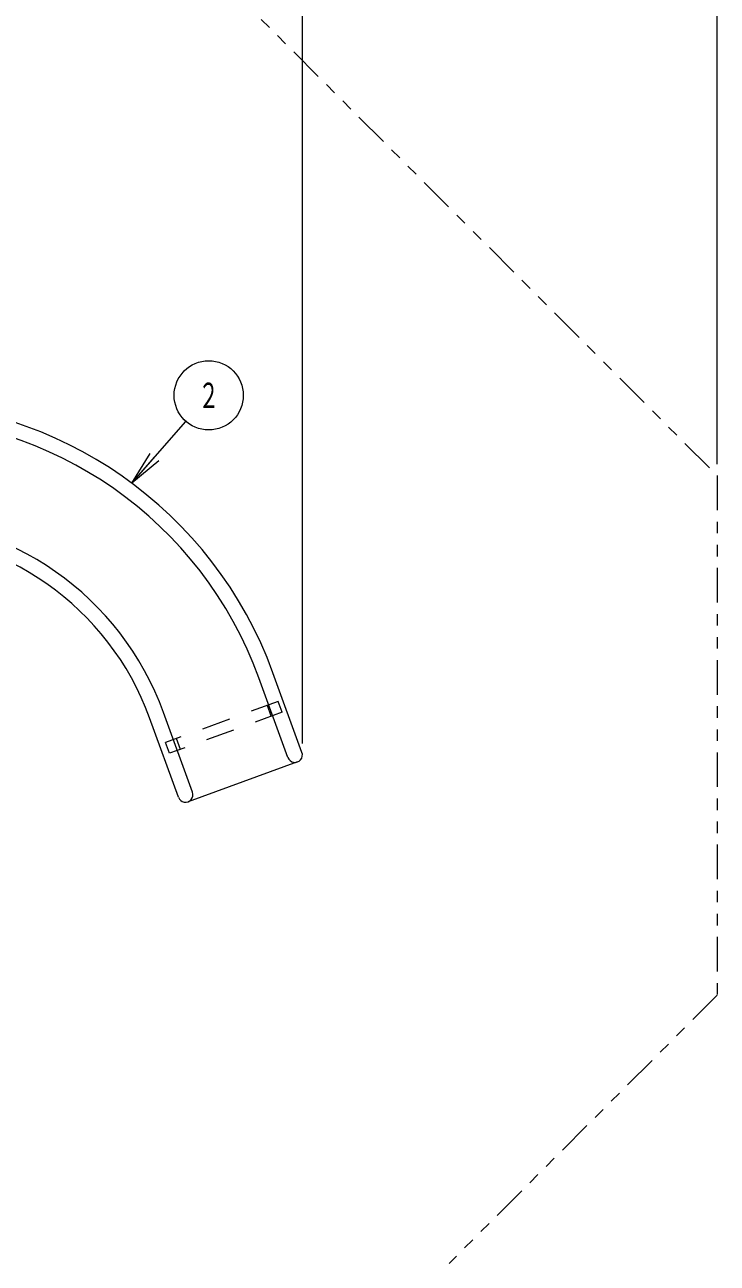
# Model space of a CAD drawing. Units: millimetres on the paper, scale 1:50. Extents: x -385 to 0, y -594 to 267.
# Drawn here: x -211.2 to -151.1, y 95.2 to 202.6 of the extents above; entities that cross this region are included whole.
import ezdxf
from ezdxf.enums import TextEntityAlignment as Align

# ---------------------------------------------------------------- set-up
doc = ezdxf.new("R2010")
doc.units = ezdxf.units.MM
doc.linetypes.add('USER1', pattern=[4.5, 2.5, -2])
doc.linetypes.add('USER3', pattern=[8, 3, -1, 1, -1, 1, -1])
doc.layers.add('LY_1', color=140, linetype='Continuous', lineweight=50)
doc.styles.add('ＭＳ ゴシック', font='')
doc.styles.get('ＭＳ ゴシック').set_extended_font_data('MS Gothic')

msp = doc.modelspace()

# ---------------------------------------------------------------- linework, layer by layer
at = {"layer": 'LY_1', "color": 7, "lineweight": 13}
for p, q in [((-151.132, 164.517), (-151.132, 243.49)), ((-187.132, 140.299), (-187.132, 233.49)), ((-151.132, 164.517), (-151.132, 233.49)), ((-201.928, 162.865), (-197.236, 168.225)), ((-201.928, 162.865), (-200.329, 165.452)), ((-201.928, 162.865), (-199.952, 165.122)), ((-199.576, 164.793), (-201.928, 162.865)), ((-187.171, 139.521), (-189.685, 146.428)), ((-188.392, 139.077), (-190.906, 145.983)), ((-196.662, 136.067), (-199.176, 142.974)), ((-197.883, 135.622), (-200.397, 142.529)), ((-187.559, 138.688), (-197.05, 135.234))]:
    msp.add_line(p, q, dxfattribs=at)
at = {"layer": 'LY_1', "color": 7, "linetype": 'USER3', "lineweight": 13}
for p, q in [((-193.533, 205.918), (-151.132, 163.517)), ((-151.132, 163.517), (-151.132, 118.461)), ((-151.132, 118.461), (-174.398, 95.194))]:
    msp.add_line(p, q, dxfattribs=at)
at = {"layer": 'LY_1', "color": 7, "linetype": 'USER1', "lineweight": 13}
for p, q in [((-189.227, 143.934), (-199, 140.377)), ((-188.885, 142.994), (-189.227, 143.934)), ((-188.885, 142.994), (-198.658, 139.437)), ((-189.825, 142.652), (-190.167, 143.592)), ((-197.718, 139.779), (-198.061, 140.719)), ((-198.658, 139.437), (-199, 140.377))]:
    msp.add_line(p, q, dxfattribs=at)
at = {"layer": 'LY_1', "color": 7, "lineweight": 13}
msp.add_circle((-195.26, 170.482), 3, dxfattribs=at)
for centre, radius, start, end in [((-223.232, 134.218), 35.7, 20, 90), ((-223.232, 134.218), 34.4, 20, 90), ((-223.232, 134.218), 25.6, 20, 90), ((-223.232, 134.218), 24.3, 20, 90), ((-187.782, 139.299), 0.65, 199.99999, 20), ((-197.273, 135.844), 0.65, 200, 20.00001)]:
    msp.add_arc(centre, radius, start, end, dxfattribs=at)

# ---------------------------------------------------------------- texts
at = {"layer": 'LY_1', "color": 7, "style": 'ＭＳ ゴシック', "width": 0.6}
msp.add_text('２', height=2.199, dxfattribs=at).set_placement((-195.26, 170.482), align=Align.MIDDLE_CENTER)

doc.saveas('drawing.dxf')
